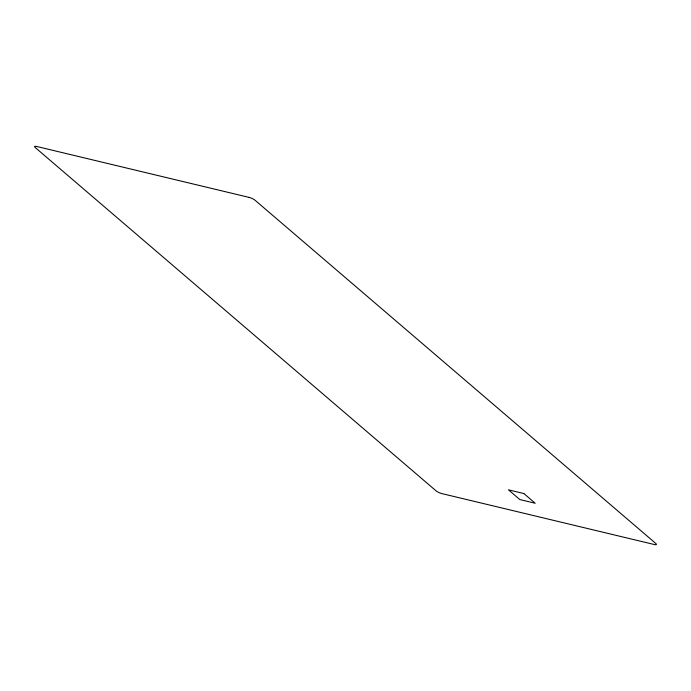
<?xml version="1.0" encoding="UTF-8"?>
<svg xmlns="http://www.w3.org/2000/svg" width="691" height="691" viewBox="0 0 691 691"><rect width="100%" height="100%" fill="white"/><g stroke="black" fill="none" stroke-linecap="round" stroke-linejoin="round"><path stroke-width="1.04" d="M249.08 197.393L36.597 146.457A4.664 1.088 23.6 0 0 35.189 147.511L436.004 490.8A4.664 1.088 23.6 0 0 441.92 493.607L654.403 544.543A4.664 1.088 23.6 0 0 655.811 543.489L254.996 200.2A4.664 1.088 23.6 0 0 249.08 197.393M523.873 493.538L508.481 489.85L519.822 499.558L535.205 503.247L523.873 493.538"/></g></svg>
